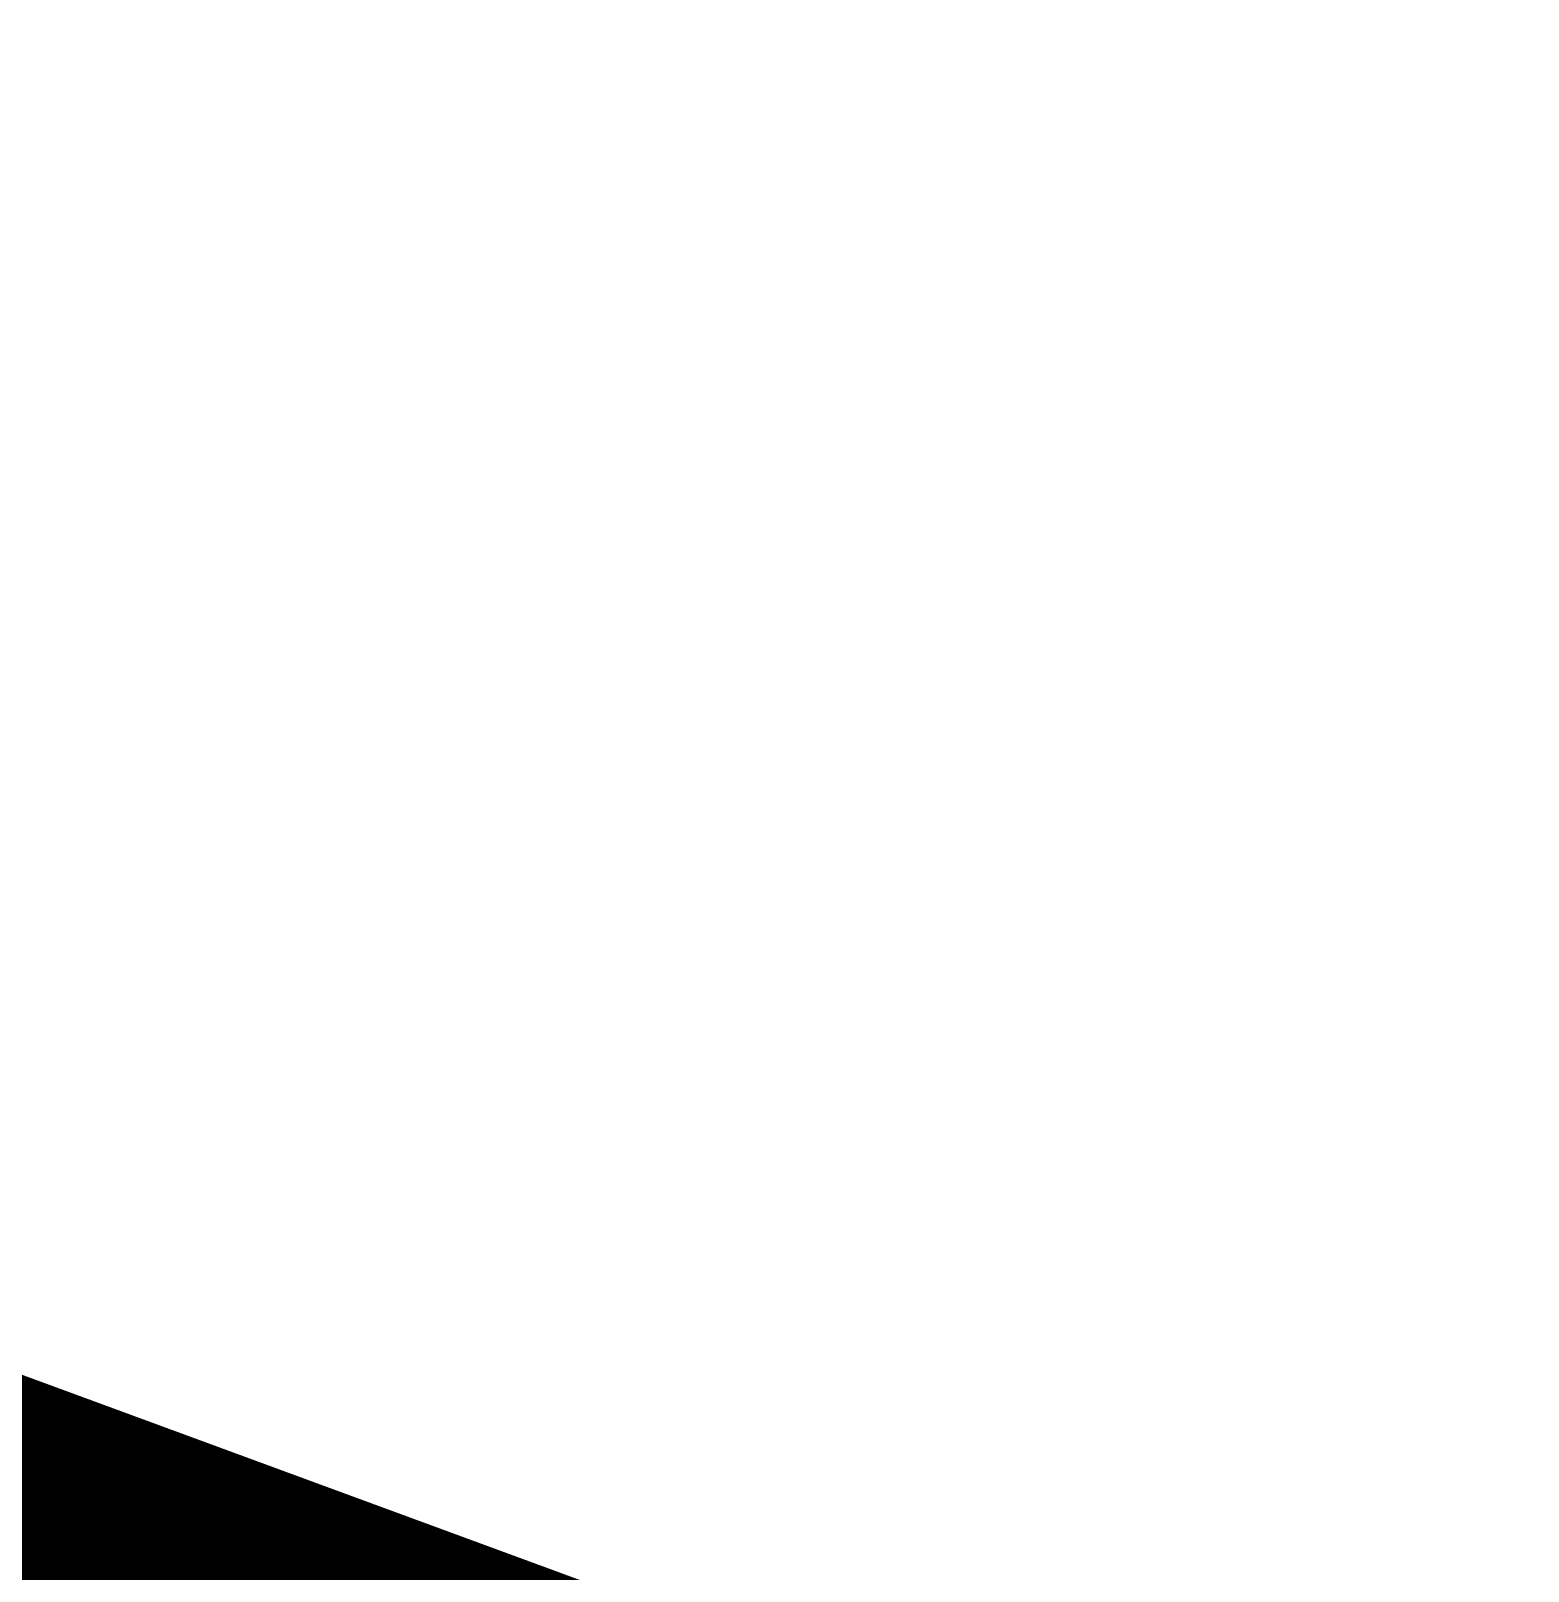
# Model space of a CAD drawing. Extents: x -11 to 40589024741, y -2 to 3380586937.
# Drawn here: x 40588296530 to 40588299634, y 3380429393 to 3380432586 of the extents above; entities that cross this region are included whole.
import ezdxf

# ---------------------------------------------------------------- set-up
doc = ezdxf.new("R2010")
doc.units = 0
doc.header["$LTSCALE"] = 10
doc.header["$MEASUREMENT"] = 0
doc.layers.add('0-WALL', color=252, linetype='Continuous')
doc.layers.add('GPS-ZF给水', color=3, linetype='TG_J', lineweight=60)
doc.styles.add('TG_LINETYPE', font='SIMPLEX', dxfattribs={"width": 0.8, "height": 3.5, "bigfont": 'HZTXT'})
doc.linetypes.add('TG_J', pattern='A,2,-0.3,["J",TG_LINETYPE,S=0.1,R=0,X=-0.23,Y=-0.15],0', length=2.3)

msp = doc.modelspace()

# ---------------------------------------------------------------- hatches: boundary and pattern name
at = {"layer": '0-WALL'}
h = msp.add_hatch(dxfattribs=at)
h.set_pattern_fill('草坪或沼泽', color=256, scale=400, angle=-0.200256636)
h.set_pattern_definition([(359.79974, (40586781652.2, 3380096977.4), (1605.5824, 1594.398), [240, -48, 64, -48, 240, -960]), (359.79974, (40586781572.4, 3380097025.7), (1605.5824, 1594.398), [160, -120, 240, -120, 160, -800]), (359.79974, (40586782134.6, 3380097663.7), (1605.5824, 1594.398), [200, -80, 200, -1120]), (359.79974, (40586781335.8, 3380097986.5), (1605.5824, 1594.398), [80, -160, 80, -1280]), (89.79974, (40586781495.8, 3380097986), (-1594.398, 1605.5824), [144, -1456]), (89.79974, (40586781972.4, 3380097024.3), (-1594.398, 1605.5824), [160, -1440]), (89.79974, (40586782374.6, 3380097662.9), (-1594.398, 1605.5824), [160, -1440]), (44.79974, (40586782180.3, 3380097007.6), (5.5922, 1599.9902), [160, -2102.7417]), (134.79974, (40586781764.3, 3380097009), (-1599.9902, 5.5922), [160, -2102.7417]), (63.23469, (40586782132.4, 3380097015.7), (5.5922, 1599.99023), [160, -3417.7088]), (75.7635, (40586782052.4, 3380097024), (5.59221, 1599.99023), [160, -6436.969]), (75.7635, (40586782454.64, 3380097662.6), (5.59221, 1599.99023), [128, -6468.969]), (75.7635, (40586781527.76, 3380097985.85), (5.59221, 1599.99023), [112, -6484.969]), (103.835987, (40586781892.4, 3380097024.57), (5.59221, 1599.99023), [160, -6436.969]), (103.835987, (40586782294.64, 3380097663.17), (5.59221, 1599.99023), [128, -6468.969]), (103.835987, (40586781463.76, 3380097986.07), (5.59221, 1599.99023), [112, -6484.969]), (116.364795, (40586781812.4, 3380097016.85), (5.5922, 1599.99023), [160, -3417.7069])])
edge = h.paths.add_edge_path()
edge.add_line((40588347473.747322, 3380325610.238097), (40588347683.541443, 3380326090.42787))
edge.add_line((40588347683.541443, 3380326090.42787), (40588351031.622383, 3380333884.752417))
edge.add_line((40588351031.622383, 3380333884.752417), (40588372861.52964, 3380393921.616653))
edge.add_line((40588372861.52964, 3380393921.616653), (40588366317.647476, 3380408240.876073))
edge.add_line((40588366317.647476, 3380408240.876073), (40588343550.448486, 3380418434.399735))
edge.add_line((40588343550.448486, 3380418434.399735), (40588326726.773811, 3380429801.632178))
edge.add_line((40588326726.773811, 3380429801.632178), (40588259625.315422, 3380459844.866894))
edge.add_line((40588259625.315422, 3380459844.866894), (40588073765.91951, 3380212575.66465))
edge.add_line((40588073765.91951, 3380212575.66465), (40588074114.249107, 3380212476.750173))
edge.add_line((40588074114.249107, 3380212476.750173), (40588253152.588203, 3380450673.037109))
edge.add_line((40588253152.588203, 3380450673.037109), (40588254435.224274, 3380450204.422307))
edge.add_line((40588254435.224258, 3380450204.422312), (40588256320.901672, 3380455368.658761))
edge.add_line((40588256320.90168, 3380455368.658754), (40588326766.815353, 3380429630.545198))
edge.add_line((40588326766.815353, 3380429630.5452), (40588324880.269547, 3380424466.932958))
edge.add_line((40588324880.269547, 3380424466.93296), (40588331455.159737, 3380422064.756639))
edge.add_line((40588331455.159737, 3380422064.756637), (40588332483.925163, 3380424880.513825))
edge.add_line((40588332483.925163, 3380424880.513825), (40588335301.736542, 3380423850.997883))
edge.add_line((40588335301.736542, 3380423850.997883), (40588334273.030251, 3380421035.31484))
edge.add_line((40588334273.030251, 3380421035.31484), (40588353055.227448, 3380414173.051638))
edge.add_line((40588353055.227448, 3380414173.051638), (40588361187.808113, 3380410524.8103))
edge.add_arc((40588348999.165817, 3380398232.729486), 17310.639832, -14.6199939483, 45.2420907397, ccw=False)
edge.add_line((40588365749.307037, 3380393863.402212), (40588366656.653191, 3380393529.94107))
edge.add_line((40588366656.653191, 3380393529.94107), (40588371065.316032, 3380391919.168731))
edge.add_line((40588371065.316032, 3380391919.168731), (40588346912.352768, 3380325815.879339))
edge.add_line((40588346912.352768, 3380325815.879339), (40588347473.747322, 3380325610.238097))
h = msp.add_hatch(dxfattribs=at)
h.set_pattern_fill('草坪或沼泽', color=256, scale=400, angle=-0.200256636)
h.set_pattern_definition([(359.79974, (40586781652.2, 3380096977.4), (1605.5824, 1594.398), [240, -48, 64, -48, 240, -960]), (359.79974, (40586781572.4, 3380097025.7), (1605.5824, 1594.398), [160, -120, 240, -120, 160, -800]), (359.79974, (40586782134.6, 3380097663.7), (1605.5824, 1594.398), [200, -80, 200, -1120]), (359.79974, (40586781335.8, 3380097986.5), (1605.5824, 1594.398), [80, -160, 80, -1280]), (89.79974, (40586781495.8, 3380097986), (-1594.398, 1605.5824), [144, -1456]), (89.79974, (40586781972.4, 3380097024.3), (-1594.398, 1605.5824), [160, -1440]), (89.79974, (40586782374.6, 3380097662.9), (-1594.398, 1605.5824), [160, -1440]), (44.79974, (40586782180.3, 3380097007.6), (5.5922, 1599.9902), [160, -2102.7417]), (134.79974, (40586781764.3, 3380097009), (-1599.9902, 5.5922), [160, -2102.7417]), (63.23469, (40586782132.4, 3380097015.7), (5.5922, 1599.99023), [160, -3417.7088]), (75.7635, (40586782052.4, 3380097024), (5.59221, 1599.99023), [160, -6436.969]), (75.7635, (40586782454.64, 3380097662.6), (5.59221, 1599.99023), [128, -6468.969]), (75.7635, (40586781527.76, 3380097985.85), (5.59221, 1599.99023), [112, -6484.969]), (103.835987, (40586781892.4, 3380097024.57), (5.59221, 1599.99023), [160, -6436.969]), (103.835987, (40586782294.64, 3380097663.17), (5.59221, 1599.99023), [128, -6468.969]), (103.835987, (40586781463.76, 3380097986.07), (5.59221, 1599.99023), [112, -6484.969]), (116.364795, (40586781812.4, 3380097016.85), (5.5922, 1599.99023), [160, -3417.7069])])
edge = h.paths.add_edge_path()
edge.add_line((40588275094.772667, 3380434192.682365), (40588297730.62133, 3380425922.445586))
edge.add_arc((40588295963.729347, 3380426621.081841), 1900.000001, 338.425956911, 429.93003904)
edge.add_line((40588296615.747162, 3380428405.703019), (40588277548.478943, 3380435371.999203))
edge.add_arc((40588276896.461098, 3380433587.378039), 1899.999999, 69.930039007, 159.929711164)
edge.add_line((40588275111.843689, 3380434239.406112), (40588275094.772713, 3380434192.682365))

# ---------------------------------------------------------------- linework, layer by layer
at = {"layer": 'GPS-ZF给水', "ltscale": 0.5, "const_width": 400}
msp.add_lwpolyline([(40588252374.244179, 3380445826.318117), (40588338043.070808, 3380414306.457557)], dxfattribs=at)

doc.saveas('drawing.dxf')
